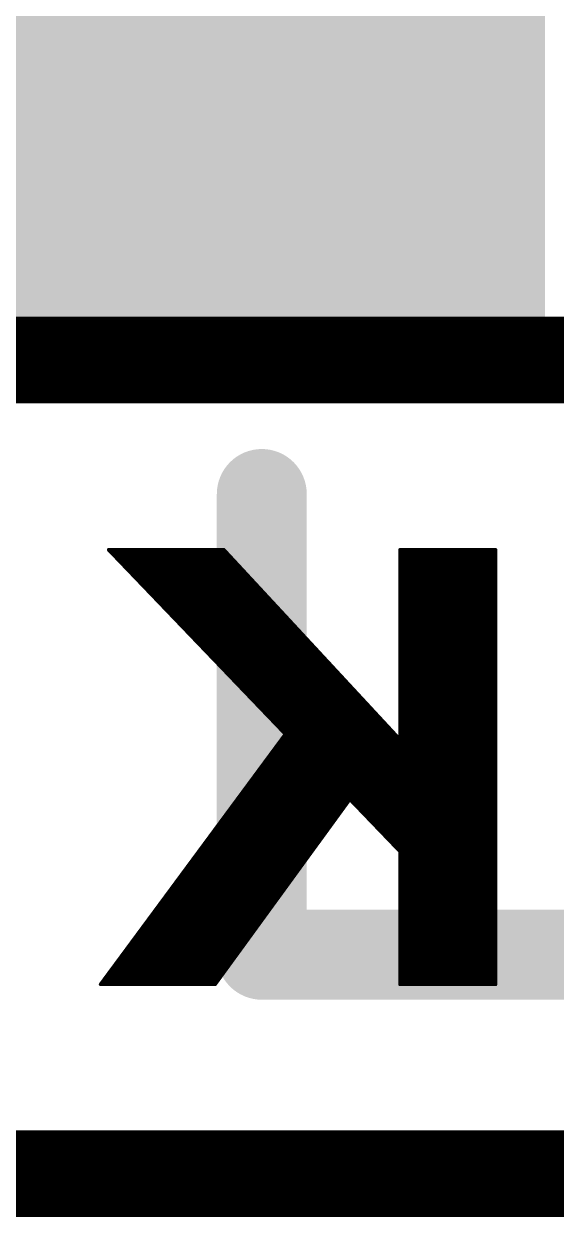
# Model space of a CAD drawing. Extents: x -15.2 to 71.4, y -14.5 to 36.9.
# Drawn here: x 24.268 to 25.771, y 19.05 to 22.417 of the extents above; entities that cross this region are included whole.
import ezdxf

# ---------------------------------------------------------------- set-up
doc = ezdxf.new("R2010")
doc.units = 0
for name, color, linetype in [('1', 12, 'CONTINUOUS'), ('21', 41, 'CONTINUOUS'), ('22', 40, 'CONTINUOUS')]:
    doc.layers.add(name, color=color, linetype=linetype)

# ---------------------------------------------------------------- blocks, each defined once
blk = doc.blocks.new('RECT')
blk.add_solid([(-0.5, -0.5), (0.5, -0.5), (-0.5, 0.5), (0.5, 0.5)])

msp = doc.modelspace()

# ---------------------------------------------------------------- linework, layer by layer
at = {"layer": '21', "const_width": 0.254}
for points in [[(24.94, 19.79), (24.94, 21.09)], [(27.305, 19.79), (24.94, 19.79)]]:
    msp.add_lwpolyline(points, dxfattribs=at)
at = {"layer": '21', "const_width": 0.127}
for points in [[(25.0035, 21.09, 1), (24.8765, 21.09)], [(24.94, 19.8535, 1), (24.94, 19.7265)], [(24.8765, 19.79, 1), (25.0035, 19.79)]]:
    msp.add_lwpolyline(points, format="xyb", dxfattribs=at)
at = {"layer": '22', "const_width": 0.01}
for points in [[(22.098, 21.58), (31.242, 21.58)], [(24.1408, 21.5855), (31.242, 21.5855)], [(22.098, 21.57), (31.242, 21.57)], [(22.098, 21.56), (31.242, 21.56)], [(22.098, 21.55), (31.242, 21.55)], [(22.098, 21.54), (31.242, 21.54)], [(22.098, 21.53), (31.242, 21.53)], [(22.098, 21.52), (31.242, 21.52)], [(22.098, 21.51), (31.242, 21.51)], [(22.098, 21.5), (31.242, 21.5)], [(22.098, 21.49), (31.242, 21.49)], [(22.098, 21.48), (31.242, 21.48)], [(22.098, 21.47), (31.242, 21.47)], [(22.098, 21.46), (31.242, 21.46)], [(22.098, 21.45), (31.242, 21.45)], [(22.098, 21.44), (31.242, 21.44)], [(22.098, 21.43), (31.242, 21.43)], [(22.098, 21.42), (31.242, 21.42)], [(22.098, 21.41), (31.242, 21.41)], [(22.098, 21.4), (31.242, 21.4)], [(22.098, 21.39), (31.242, 21.39)], [(22.098, 21.38), (31.242, 21.38)], [(22.098, 21.37), (31.242, 21.37)], [(22.098, 21.36), (31.242, 21.36)], [(31.007, 21.3505), (24.1408, 21.3505)], [(24.8069, 20.6206), (24.5074, 20.9326)], [(24.5074, 20.9326), (24.833, 20.9326)], [(24.51, 20.93), (24.8354, 20.93)], [(24.5196, 20.92), (24.8447, 20.92)], [(24.5292, 20.91), (24.854, 20.91)], [(24.833, 20.9326), (25.1226, 20.6206)], [(25.3304, 20.6206), (25.3304, 20.9326)], [(25.3304, 20.9326), (25.6002, 20.9326)], [(25.3304, 20.93), (25.6002, 20.93)], [(25.3304, 20.92), (25.6002, 20.92)], [(25.3304, 20.91), (25.6002, 20.91)], [(25.6002, 20.9326), (25.6002, 20.6206)], [(24.5388, 20.9), (24.8633, 20.9)], [(24.5484, 20.89), (24.8726, 20.89)], [(24.558, 20.88), (24.8818, 20.88)], [(25.3304, 20.9), (25.6002, 20.9)], [(25.3304, 20.89), (25.6002, 20.89)], [(25.3304, 20.88), (25.6002, 20.88)], [(24.5676, 20.87), (24.8911, 20.87)], [(24.5772, 20.86), (24.9004, 20.86)], [(24.5868, 20.85), (24.9097, 20.85)], [(24.5964, 20.84), (24.919, 20.84)], [(25.3304, 20.87), (25.6002, 20.87)], [(25.3304, 20.86), (25.6002, 20.86)], [(25.3304, 20.85), (25.6002, 20.85)], [(25.3304, 20.84), (25.6002, 20.84)], [(24.6059, 20.83), (24.9283, 20.83)], [(24.6155, 20.82), (24.9375, 20.82)], [(24.6251, 20.81), (24.9468, 20.81)], [(25.3304, 20.83), (25.6002, 20.83)], [(25.3304, 20.82), (25.6002, 20.82)], [(25.3304, 20.81), (25.6002, 20.81)], [(24.6347, 20.8), (24.9561, 20.8)], [(24.6443, 20.79), (24.9654, 20.79)], [(24.6539, 20.78), (24.9747, 20.78)], [(25.3304, 20.8), (25.6002, 20.8)], [(25.3304, 20.79), (25.6002, 20.79)], [(25.3304, 20.78), (25.6002, 20.78)], [(24.6635, 20.77), (24.984, 20.77)], [(24.6731, 20.76), (24.9932, 20.76)], [(24.6827, 20.75), (25.0025, 20.75)], [(24.6923, 20.74), (25.0118, 20.74)], [(25.3304, 20.77), (25.6002, 20.77)], [(25.3304, 20.76), (25.6002, 20.76)], [(25.3304, 20.75), (25.6002, 20.75)], [(25.3304, 20.74), (25.6002, 20.74)], [(24.7019, 20.73), (25.0211, 20.73)], [(24.7115, 20.72), (25.0304, 20.72)], [(24.7211, 20.71), (25.0397, 20.71)], [(25.3304, 20.73), (25.6002, 20.73)], [(25.3304, 20.72), (25.6002, 20.72)], [(25.3304, 20.71), (25.6002, 20.71)], [(24.7307, 20.7), (25.049, 20.7)], [(24.7403, 20.69), (25.0582, 20.69)], [(24.7499, 20.68), (25.0675, 20.68)], [(24.7595, 20.67), (25.0768, 20.67)], [(25.3304, 20.7), (25.6002, 20.7)], [(25.3304, 20.69), (25.6002, 20.69)], [(25.3304, 20.68), (25.6002, 20.68)], [(25.3304, 20.67), (25.6002, 20.67)], [(24.7691, 20.66), (25.0861, 20.66)], [(24.7787, 20.65), (25.0954, 20.65)], [(24.7883, 20.64), (25.1046, 20.64)], [(25.3304, 20.66), (25.6002, 20.66)], [(25.3304, 20.65), (25.6002, 20.65)], [(25.3304, 20.64), (25.6002, 20.64)], [(24.7979, 20.63), (25.1139, 20.63)], [(24.8069, 20.6206), (25.1226, 20.6206)], [(25.0067, 20.4124), (24.8069, 20.6206)], [(25.1226, 20.6206), (24.8069, 20.6206)], [(24.8075, 20.62), (25.1232, 20.62)], [(24.8171, 20.61), (25.1325, 20.61)], [(25.1226, 20.6206), (25.3304, 20.3968)], [(25.3304, 20.63), (25.6002, 20.63)], [(25.3304, 20.3968), (25.3304, 20.6206)], [(25.3304, 20.6206), (25.6002, 20.6206)], [(25.6002, 20.6206), (25.3304, 20.6206)], [(25.3304, 20.62), (25.6002, 20.62)], [(25.3304, 20.61), (25.6002, 20.61)], [(25.6002, 20.6206), (25.6002, 19.7064)], [(24.8267, 20.6), (25.1418, 20.6)], [(24.8363, 20.59), (25.1511, 20.59)], [(24.8459, 20.58), (25.1604, 20.58)], [(24.8554, 20.57), (25.1696, 20.57)], [(25.3304, 20.6), (25.6002, 20.6)], [(25.3304, 20.59), (25.6002, 20.59)], [(25.3304, 20.58), (25.6002, 20.58)], [(25.3304, 20.57), (25.6002, 20.57)], [(24.865, 20.56), (25.1789, 20.56)], [(24.8746, 20.55), (25.1882, 20.55)], [(24.8842, 20.54), (25.1975, 20.54)], [(25.3304, 20.56), (25.6002, 20.56)], [(25.3304, 20.55), (25.6002, 20.55)], [(25.3304, 20.54), (25.6002, 20.54)], [(24.8938, 20.53), (25.2068, 20.53)], [(24.9034, 20.52), (25.216, 20.52)], [(24.913, 20.51), (25.2253, 20.51)], [(25.3304, 20.53), (25.6002, 20.53)], [(25.3304, 20.52), (25.6002, 20.52)], [(25.3304, 20.51), (25.6002, 20.51)], [(24.9226, 20.5), (25.2346, 20.5)], [(24.9322, 20.49), (25.2439, 20.49)], [(24.9418, 20.48), (25.2532, 20.48)], [(24.9514, 20.47), (25.2625, 20.47)], [(25.3304, 20.5), (25.6002, 20.5)], [(25.3304, 20.49), (25.6002, 20.49)], [(25.3304, 20.48), (25.6002, 20.48)], [(25.3304, 20.47), (25.6002, 20.47)], [(24.961, 20.46), (25.2717, 20.46)], [(24.9706, 20.45), (25.281, 20.45)], [(24.9802, 20.44), (25.2903, 20.44)], [(25.3304, 20.46), (25.6002, 20.46)], [(25.3304, 20.45), (25.6002, 20.45)], [(25.3304, 20.44), (25.6002, 20.44)], [(24.4846, 19.7064), (25.0067, 20.4124)], [(24.9898, 20.43), (25.2996, 20.43)], [(24.9994, 20.42), (25.3089, 20.42)], [(25.005, 20.41), (25.3182, 20.41)], [(25.3304, 20.43), (25.6002, 20.43)], [(25.3304, 20.42), (25.6002, 20.42)], [(25.3304, 20.41), (25.6002, 20.41)], [(24.9754, 20.37), (25.6002, 20.37)], [(24.9828, 20.38), (25.6002, 20.38)], [(24.9902, 20.39), (25.6002, 20.39)], [(24.9976, 20.4), (25.3274, 20.4)], [(25.3304, 20.4), (25.6002, 20.4)], [(24.9532, 20.34), (25.6002, 20.34)], [(24.9606, 20.35), (25.6002, 20.35)], [(24.968, 20.36), (25.6002, 20.36)], [(24.9236, 20.3), (25.6002, 20.3)], [(24.931, 20.31), (25.6002, 20.31)], [(24.9384, 20.32), (25.6002, 20.32)], [(24.9458, 20.33), (25.6002, 20.33)], [(24.9014, 20.27), (25.6002, 20.27)], [(24.9088, 20.28), (25.6002, 20.28)], [(24.9162, 20.29), (25.6002, 20.29)], [(24.8792, 20.24), (25.6002, 20.24)], [(24.8866, 20.25), (25.6002, 20.25)], [(24.894, 20.26), (25.6002, 20.26)], [(25.1887, 20.2286), (24.8083, 19.7064)], [(24.8496, 20.2), (25.1679, 20.2)], [(24.857, 20.21), (25.1752, 20.21)], [(24.8644, 20.22), (25.1824, 20.22)], [(24.8718, 20.23), (25.6002, 20.23)], [(25.3304, 20.0813), (25.1887, 20.2286)], [(25.1969, 20.22), (25.6002, 20.22)], [(25.2065, 20.21), (25.6002, 20.21)], [(25.2162, 20.2), (25.6002, 20.2)], [(24.8275, 20.17), (25.146, 20.17)], [(24.8348, 20.18), (25.1533, 20.18)], [(24.8422, 20.19), (25.1606, 20.19)], [(25.2258, 20.19), (25.6002, 20.19)], [(25.2354, 20.18), (25.6002, 20.18)], [(25.2451, 20.17), (25.6002, 20.17)], [(24.8053, 20.14), (25.1242, 20.14)], [(24.8127, 20.15), (25.1314, 20.15)], [(24.8201, 20.16), (25.1387, 20.16)], [(25.2547, 20.16), (25.6002, 20.16)], [(25.2643, 20.15), (25.6002, 20.15)], [(25.2739, 20.14), (25.6002, 20.14)], [(24.7757, 20.1), (25.095, 20.1)], [(24.7831, 20.11), (25.1023, 20.11)], [(24.7905, 20.12), (25.1096, 20.12)], [(24.7979, 20.13), (25.1169, 20.13)], [(25.2836, 20.13), (25.6002, 20.13)], [(25.2932, 20.12), (25.6002, 20.12)], [(25.3028, 20.11), (25.6002, 20.11)], [(25.3124, 20.1), (25.6002, 20.1)], [(24.7535, 20.07), (25.0732, 20.07)], [(24.7609, 20.08), (25.0804, 20.08)], [(24.7683, 20.09), (25.0877, 20.09)], [(25.3221, 20.09), (25.6002, 20.09)], [(25.3304, 19.7064), (25.3304, 20.0813)], [(25.3304, 20.08), (25.6002, 20.08)], [(25.3304, 20.07), (25.6002, 20.07)], [(24.7239, 20.03), (25.044, 20.03)], [(24.7313, 20.04), (25.0513, 20.04)], [(24.7387, 20.05), (25.0586, 20.05)], [(24.7461, 20.06), (25.0659, 20.06)], [(25.3304, 20.06), (25.6002, 20.06)], [(25.3304, 20.05), (25.6002, 20.05)], [(25.3304, 20.04), (25.6002, 20.04)], [(25.3304, 20.03), (25.6002, 20.03)], [(24.7017, 20), (25.0222, 20)], [(24.7091, 20.01), (25.0294, 20.01)], [(24.7165, 20.02), (25.0367, 20.02)], [(25.3304, 20.02), (25.6002, 20.02)], [(25.3304, 20.01), (25.6002, 20.01)], [(25.3304, 20), (25.6002, 20)], [(24.6795, 19.97), (25.0003, 19.97)], [(24.6869, 19.98), (25.0076, 19.98)], [(24.6943, 19.99), (25.0149, 19.99)], [(25.3304, 19.99), (25.6002, 19.99)], [(25.3304, 19.98), (25.6002, 19.98)], [(25.3304, 19.97), (25.6002, 19.97)], [(24.6499, 19.93), (24.9712, 19.93)], [(24.6573, 19.94), (24.9784, 19.94)], [(24.6647, 19.95), (24.9857, 19.95)], [(24.6721, 19.96), (24.993, 19.96)], [(25.3304, 19.96), (25.6002, 19.96)], [(25.3304, 19.95), (25.6002, 19.95)], [(25.3304, 19.94), (25.6002, 19.94)], [(25.3304, 19.93), (25.6002, 19.93)], [(24.6278, 19.9), (24.9493, 19.9)], [(24.6351, 19.91), (24.9566, 19.91)], [(24.6425, 19.92), (24.9639, 19.92)], [(25.3304, 19.92), (25.6002, 19.92)], [(25.3304, 19.91), (25.6002, 19.91)], [(25.3304, 19.9), (25.6002, 19.9)], [(24.6056, 19.87), (24.9274, 19.87)], [(24.613, 19.88), (24.9347, 19.88)], [(24.6204, 19.89), (24.942, 19.89)], [(25.3304, 19.89), (25.6002, 19.89)], [(25.3304, 19.88), (25.6002, 19.88)], [(25.3304, 19.87), (25.6002, 19.87)], [(24.576, 19.83), (24.8983, 19.83)], [(24.5834, 19.84), (24.9056, 19.84)], [(24.5908, 19.85), (24.9129, 19.85)], [(24.5982, 19.86), (24.9202, 19.86)], [(25.3304, 19.86), (25.6002, 19.86)], [(25.3304, 19.85), (25.6002, 19.85)], [(25.3304, 19.84), (25.6002, 19.84)], [(25.3304, 19.83), (25.6002, 19.83)], [(24.5538, 19.8), (24.8764, 19.8)], [(24.5612, 19.81), (24.8837, 19.81)], [(24.5686, 19.82), (24.891, 19.82)], [(25.3304, 19.82), (25.6002, 19.82)], [(25.3304, 19.81), (25.6002, 19.81)], [(25.3304, 19.8), (25.6002, 19.8)], [(24.5316, 19.77), (24.8546, 19.77)], [(24.539, 19.78), (24.8619, 19.78)], [(24.5464, 19.79), (24.8692, 19.79)], [(25.3304, 19.79), (25.6002, 19.79)], [(25.3304, 19.78), (25.6002, 19.78)], [(25.3304, 19.77), (25.6002, 19.77)], [(24.502, 19.73), (24.8255, 19.73)], [(24.5094, 19.74), (24.8327, 19.74)], [(24.5168, 19.75), (24.84, 19.75)], [(24.5242, 19.76), (24.8473, 19.76)], [(25.3304, 19.76), (25.6002, 19.76)], [(25.3304, 19.75), (25.6002, 19.75)], [(25.3304, 19.74), (25.6002, 19.74)], [(25.3304, 19.73), (25.6002, 19.73)], [(24.8083, 19.7064), (24.4846, 19.7064)], [(24.4872, 19.71), (24.8109, 19.71)], [(24.4946, 19.72), (24.8182, 19.72)], [(25.3304, 19.72), (25.6002, 19.72)], [(25.3304, 19.71), (25.6002, 19.71)], [(25.6002, 19.7064), (25.3304, 19.7064)], [(24.2231, 19.2895), (31.007, 19.2895)], [(24.2231, 19.28), (31.242, 19.28)], [(24.2231, 19.27), (31.242, 19.27)], [(24.2231, 19.26), (31.242, 19.26)], [(24.2231, 19.25), (31.242, 19.25)], [(24.2231, 19.24), (31.242, 19.24)], [(24.2231, 19.23), (31.242, 19.23)], [(24.2231, 19.22), (31.242, 19.22)], [(24.2231, 19.21), (31.242, 19.21)], [(24.2231, 19.2), (31.242, 19.2)], [(24.2231, 19.19), (31.242, 19.19)], [(24.2231, 19.18), (31.242, 19.18)], [(24.2231, 19.17), (31.242, 19.17)], [(24.2231, 19.16), (31.242, 19.16)], [(24.2231, 19.15), (31.242, 19.15)], [(24.2231, 19.14), (31.242, 19.14)], [(24.2231, 19.13), (31.242, 19.13)], [(24.2231, 19.12), (31.242, 19.12)], [(24.2231, 19.11), (31.242, 19.11)], [(24.2231, 19.1), (31.242, 19.1)], [(24.2231, 19.09), (31.242, 19.09)], [(24.2231, 19.08), (31.242, 19.08)], [(24.2231, 19.07), (31.242, 19.07)], [(24.2231, 19.06), (31.242, 19.06)], [(31.242, 19.0545), (24.2231, 19.0545)]]:
    msp.add_lwpolyline(points, dxfattribs=at)
at = {"layer": '22', "const_width": 0.005}
for points in [[(24.5092, 20.9344, 1), (24.5056, 20.9309)], [(24.5074, 20.9351, 1), (24.5074, 20.9301)], [(24.51, 20.9325, 1), (24.51, 20.9275)], [(24.5196, 20.9225, 1), (24.5196, 20.9175)], [(24.5292, 20.9125, 1), (24.5292, 20.9075)], [(24.8348, 20.9343, 1), (24.8311, 20.9309)], [(24.833, 20.9301, 1), (24.833, 20.9351)], [(24.8354, 20.9275, 1), (24.8354, 20.9325)], [(24.8447, 20.9175, 1), (24.8447, 20.9225)], [(24.854, 20.9075, 1), (24.854, 20.9125)], [(25.3329, 20.9326, 1), (25.3279, 20.9326)], [(25.3304, 20.9351, 1), (25.3304, 20.9301)], [(25.3304, 20.9325, 1), (25.3304, 20.9275)], [(25.3304, 20.9225, 1), (25.3304, 20.9175)], [(25.3304, 20.9125, 1), (25.3304, 20.9075)], [(25.6027, 20.9326, 1), (25.5977, 20.9326)], [(25.6002, 20.9301, 1), (25.6002, 20.9351)], [(25.6002, 20.9275, 1), (25.6002, 20.9325)], [(25.6002, 20.9175, 1), (25.6002, 20.9225)], [(25.6002, 20.9075, 1), (25.6002, 20.9125)], [(24.5388, 20.9025, 1), (24.5388, 20.8975)], [(24.5484, 20.8925, 1), (24.5484, 20.8875)], [(24.558, 20.8825, 1), (24.558, 20.8775)], [(24.8633, 20.8975, 1), (24.8633, 20.9025)], [(24.8726, 20.8875, 1), (24.8726, 20.8925)], [(24.8818, 20.8775, 1), (24.8818, 20.8825)], [(25.3304, 20.9025, 1), (25.3304, 20.8975)], [(25.3304, 20.8925, 1), (25.3304, 20.8875)], [(25.3304, 20.8825, 1), (25.3304, 20.8775)], [(25.6002, 20.8975, 1), (25.6002, 20.9025)], [(25.6002, 20.8875, 1), (25.6002, 20.8925)], [(25.6002, 20.8775, 1), (25.6002, 20.8825)], [(24.5676, 20.8725, 1), (24.5676, 20.8675)], [(24.5772, 20.8625, 1), (24.5772, 20.8575)], [(24.5868, 20.8525, 1), (24.5868, 20.8475)], [(24.5964, 20.8425, 1), (24.5964, 20.8375)], [(24.8911, 20.8675, 1), (24.8911, 20.8725)], [(24.9004, 20.8575, 1), (24.9004, 20.8625)], [(24.9097, 20.8475, 1), (24.9097, 20.8525)], [(24.919, 20.8375, 1), (24.919, 20.8425)], [(25.3304, 20.8725, 1), (25.3304, 20.8675)], [(25.3304, 20.8625, 1), (25.3304, 20.8575)], [(25.3304, 20.8525, 1), (25.3304, 20.8475)], [(25.3304, 20.8425, 1), (25.3304, 20.8375)], [(25.6002, 20.8675, 1), (25.6002, 20.8725)], [(25.6002, 20.8575, 1), (25.6002, 20.8625)], [(25.6002, 20.8475, 1), (25.6002, 20.8525)], [(25.6002, 20.8375, 1), (25.6002, 20.8425)], [(24.6059, 20.8325, 1), (24.6059, 20.8275)], [(24.6155, 20.8225, 1), (24.6155, 20.8175)], [(24.6251, 20.8125, 1), (24.6251, 20.8075)], [(24.9283, 20.8275, 1), (24.9283, 20.8325)], [(24.9375, 20.8175, 1), (24.9375, 20.8225)], [(24.9468, 20.8075, 1), (24.9468, 20.8125)], [(25.3304, 20.8325, 1), (25.3304, 20.8275)], [(25.3304, 20.8225, 1), (25.3304, 20.8175)], [(25.3304, 20.8125, 1), (25.3304, 20.8075)], [(25.6002, 20.8275, 1), (25.6002, 20.8325)], [(25.6002, 20.8175, 1), (25.6002, 20.8225)], [(25.6002, 20.8075, 1), (25.6002, 20.8125)], [(24.6347, 20.8025, 1), (24.6347, 20.7975)], [(24.6443, 20.7925, 1), (24.6443, 20.7875)], [(24.6539, 20.7825, 1), (24.6539, 20.7775)], [(24.9561, 20.7975, 1), (24.9561, 20.8025)], [(24.9654, 20.7875, 1), (24.9654, 20.7925)], [(24.9747, 20.7775, 1), (24.9747, 20.7825)], [(25.3304, 20.8025, 1), (25.3304, 20.7975)], [(25.3304, 20.7925, 1), (25.3304, 20.7875)], [(25.3304, 20.7825, 1), (25.3304, 20.7775)], [(25.6002, 20.7975, 1), (25.6002, 20.8025)], [(25.6002, 20.7875, 1), (25.6002, 20.7925)], [(25.6002, 20.7775, 1), (25.6002, 20.7825)], [(24.6635, 20.7725, 1), (24.6635, 20.7675)], [(24.6731, 20.7625, 1), (24.6731, 20.7575)], [(24.6827, 20.7525, 1), (24.6827, 20.7475)], [(24.6923, 20.7425, 1), (24.6923, 20.7375)], [(24.984, 20.7675, 1), (24.984, 20.7725)], [(24.9932, 20.7575, 1), (24.9932, 20.7625)], [(25.0025, 20.7475, 1), (25.0025, 20.7525)], [(25.0118, 20.7375, 1), (25.0118, 20.7425)], [(25.3304, 20.7725, 1), (25.3304, 20.7675)], [(25.3304, 20.7625, 1), (25.3304, 20.7575)], [(25.3304, 20.7525, 1), (25.3304, 20.7475)], [(25.3304, 20.7425, 1), (25.3304, 20.7375)], [(25.6002, 20.7675, 1), (25.6002, 20.7725)], [(25.6002, 20.7575, 1), (25.6002, 20.7625)], [(25.6002, 20.7475, 1), (25.6002, 20.7525)], [(25.6002, 20.7375, 1), (25.6002, 20.7425)], [(24.7019, 20.7325, 1), (24.7019, 20.7275)], [(24.7115, 20.7225, 1), (24.7115, 20.7175)], [(24.7211, 20.7125, 1), (24.7211, 20.7075)], [(25.0211, 20.7275, 1), (25.0211, 20.7325)], [(25.0304, 20.7175, 1), (25.0304, 20.7225)], [(25.0397, 20.7075, 1), (25.0397, 20.7125)], [(25.3304, 20.7325, 1), (25.3304, 20.7275)], [(25.3304, 20.7225, 1), (25.3304, 20.7175)], [(25.3304, 20.7125, 1), (25.3304, 20.7075)], [(25.6002, 20.7275, 1), (25.6002, 20.7325)], [(25.6002, 20.7175, 1), (25.6002, 20.7225)], [(25.6002, 20.7075, 1), (25.6002, 20.7125)], [(24.7307, 20.7025, 1), (24.7307, 20.6975)], [(24.7403, 20.6925, 1), (24.7403, 20.6875)], [(24.7499, 20.6825, 1), (24.7499, 20.6775)], [(24.7595, 20.6725, 1), (24.7595, 20.6675)], [(25.049, 20.6975, 1), (25.049, 20.7025)], [(25.0582, 20.6875, 1), (25.0582, 20.6925)], [(25.0675, 20.6775, 1), (25.0675, 20.6825)], [(25.0768, 20.6675, 1), (25.0768, 20.6725)], [(25.3304, 20.7025, 1), (25.3304, 20.6975)], [(25.3304, 20.6925, 1), (25.3304, 20.6875)], [(25.3304, 20.6825, 1), (25.3304, 20.6775)], [(25.3304, 20.6725, 1), (25.3304, 20.6675)], [(25.6002, 20.6975, 1), (25.6002, 20.7025)], [(25.6002, 20.6875, 1), (25.6002, 20.6925)], [(25.6002, 20.6775, 1), (25.6002, 20.6825)], [(25.6002, 20.6675, 1), (25.6002, 20.6725)], [(24.7691, 20.6625, 1), (24.7691, 20.6575)], [(24.7787, 20.6525, 1), (24.7787, 20.6475)], [(24.7883, 20.6425, 1), (24.7883, 20.6375)], [(25.0861, 20.6575, 1), (25.0861, 20.6625)], [(25.0954, 20.6475, 1), (25.0954, 20.6525)], [(25.1046, 20.6375, 1), (25.1046, 20.6425)], [(25.3304, 20.6625, 1), (25.3304, 20.6575)], [(25.3304, 20.6525, 1), (25.3304, 20.6475)], [(25.3304, 20.6425, 1), (25.3304, 20.6375)], [(25.6002, 20.6575, 1), (25.6002, 20.6625)], [(25.6002, 20.6475, 1), (25.6002, 20.6525)], [(25.6002, 20.6375, 1), (25.6002, 20.6425)], [(24.7979, 20.6325, 1), (24.7979, 20.6275)], [(24.8087, 20.6224, 1), (24.8051, 20.6189)], [(24.8069, 20.6231, 1), (24.8069, 20.6181)], [(24.8069, 20.6231, 1), (24.8069, 20.6181)], [(24.8075, 20.6225, 1), (24.8075, 20.6175)], [(24.8051, 20.6189, 1), (24.8087, 20.6224)], [(24.8171, 20.6125, 1), (24.8171, 20.6075)], [(25.1139, 20.6275, 1), (25.1139, 20.6325)], [(25.1245, 20.6223, 1), (25.1208, 20.6189)], [(25.1208, 20.6189, 1), (25.1245, 20.6223)], [(25.1226, 20.6181, 1), (25.1226, 20.6231)], [(25.1226, 20.6181, 1), (25.1226, 20.6231)], [(25.1232, 20.6175, 1), (25.1232, 20.6225)], [(25.1325, 20.6075, 1), (25.1325, 20.6125)], [(25.3304, 20.6325, 1), (25.3304, 20.6275)], [(25.3329, 20.6206, 1), (25.3279, 20.6206)], [(25.3304, 20.6231, 1), (25.3304, 20.6181)], [(25.3304, 20.6231, 1), (25.3304, 20.6181)], [(25.3304, 20.6225, 1), (25.3304, 20.6175)], [(25.3279, 20.6206, 1), (25.3329, 20.6206)], [(25.3304, 20.6125, 1), (25.3304, 20.6075)], [(25.6027, 20.6206, 1), (25.5977, 20.6206)], [(25.5977, 20.6206, 1), (25.6027, 20.6206)], [(25.6002, 20.6275, 1), (25.6002, 20.6325)], [(25.6002, 20.6181, 1), (25.6002, 20.6231)], [(25.6002, 20.6181, 1), (25.6002, 20.6231)], [(25.6002, 20.6175, 1), (25.6002, 20.6225)], [(25.6002, 20.6075, 1), (25.6002, 20.6125)], [(24.8267, 20.6025, 1), (24.8267, 20.5975)], [(24.8363, 20.5925, 1), (24.8363, 20.5875)], [(24.8459, 20.5825, 1), (24.8459, 20.5775)], [(24.8554, 20.5725, 1), (24.8554, 20.5675)], [(25.1418, 20.5975, 1), (25.1418, 20.6025)], [(25.1511, 20.5875, 1), (25.1511, 20.5925)], [(25.1604, 20.5775, 1), (25.1604, 20.5825)], [(25.1696, 20.5675, 1), (25.1696, 20.5725)], [(25.3304, 20.6025, 1), (25.3304, 20.5975)], [(25.3304, 20.5925, 1), (25.3304, 20.5875)], [(25.3304, 20.5825, 1), (25.3304, 20.5775)], [(25.3304, 20.5725, 1), (25.3304, 20.5675)], [(25.6002, 20.5975, 1), (25.6002, 20.6025)], [(25.6002, 20.5875, 1), (25.6002, 20.5925)], [(25.6002, 20.5775, 1), (25.6002, 20.5825)], [(25.6002, 20.5675, 1), (25.6002, 20.5725)], [(24.865, 20.5625, 1), (24.865, 20.5575)], [(24.8746, 20.5525, 1), (24.8746, 20.5475)], [(24.8842, 20.5425, 1), (24.8842, 20.5375)], [(25.1789, 20.5575, 1), (25.1789, 20.5625)], [(25.1882, 20.5475, 1), (25.1882, 20.5525)], [(25.1975, 20.5375, 1), (25.1975, 20.5425)], [(25.3304, 20.5625, 1), (25.3304, 20.5575)], [(25.3304, 20.5525, 1), (25.3304, 20.5475)], [(25.3304, 20.5425, 1), (25.3304, 20.5375)], [(25.6002, 20.5575, 1), (25.6002, 20.5625)], [(25.6002, 20.5475, 1), (25.6002, 20.5525)], [(25.6002, 20.5375, 1), (25.6002, 20.5425)], [(24.8938, 20.5325, 1), (24.8938, 20.5275)], [(24.9034, 20.5225, 1), (24.9034, 20.5175)], [(24.913, 20.5125, 1), (24.913, 20.5075)], [(25.2068, 20.5275, 1), (25.2068, 20.5325)], [(25.216, 20.5175, 1), (25.216, 20.5225)], [(25.2253, 20.5075, 1), (25.2253, 20.5125)], [(25.3304, 20.5325, 1), (25.3304, 20.5275)], [(25.3304, 20.5225, 1), (25.3304, 20.5175)], [(25.3304, 20.5125, 1), (25.3304, 20.5075)], [(25.6002, 20.5275, 1), (25.6002, 20.5325)], [(25.6002, 20.5175, 1), (25.6002, 20.5225)], [(25.6002, 20.5075, 1), (25.6002, 20.5125)], [(24.9226, 20.5025, 1), (24.9226, 20.4975)], [(24.9322, 20.4925, 1), (24.9322, 20.4875)], [(24.9418, 20.4825, 1), (24.9418, 20.4775)], [(24.9514, 20.4725, 1), (24.9514, 20.4675)], [(25.2346, 20.4975, 1), (25.2346, 20.5025)], [(25.2439, 20.4875, 1), (25.2439, 20.4925)], [(25.2532, 20.4775, 1), (25.2532, 20.4825)], [(25.2625, 20.4675, 1), (25.2625, 20.4725)], [(25.3304, 20.5025, 1), (25.3304, 20.4975)], [(25.3304, 20.4925, 1), (25.3304, 20.4875)], [(25.3304, 20.4825, 1), (25.3304, 20.4775)], [(25.3304, 20.4725, 1), (25.3304, 20.4675)], [(25.6002, 20.4975, 1), (25.6002, 20.5025)], [(25.6002, 20.4875, 1), (25.6002, 20.4925)], [(25.6002, 20.4775, 1), (25.6002, 20.4825)], [(25.6002, 20.4675, 1), (25.6002, 20.4725)], [(24.961, 20.4625, 1), (24.961, 20.4575)], [(24.9706, 20.4525, 1), (24.9706, 20.4475)], [(24.9802, 20.4425, 1), (24.9802, 20.4375)], [(25.2717, 20.4575, 1), (25.2717, 20.4625)], [(25.281, 20.4475, 1), (25.281, 20.4525)], [(25.2903, 20.4375, 1), (25.2903, 20.4425)], [(25.3304, 20.4625, 1), (25.3304, 20.4575)], [(25.3304, 20.4525, 1), (25.3304, 20.4475)], [(25.3304, 20.4425, 1), (25.3304, 20.4375)], [(25.6002, 20.4575, 1), (25.6002, 20.4625)], [(25.6002, 20.4475, 1), (25.6002, 20.4525)], [(25.6002, 20.4375, 1), (25.6002, 20.4425)], [(24.9898, 20.4325, 1), (24.9898, 20.4275)], [(24.9994, 20.4225, 1), (24.9994, 20.4175)], [(25.005, 20.4125, 1), (25.005, 20.4075)], [(25.0087, 20.4109, 1), (25.0047, 20.4138)], [(25.0049, 20.4106, 1), (25.0085, 20.4141)], [(25.2996, 20.4275, 1), (25.2996, 20.4325)], [(25.3089, 20.4175, 1), (25.3089, 20.4225)], [(25.3182, 20.4075, 1), (25.3182, 20.4125)], [(25.3304, 20.4325, 1), (25.3304, 20.4275)], [(25.3304, 20.4225, 1), (25.3304, 20.4175)], [(25.3304, 20.4125, 1), (25.3304, 20.4075)], [(25.6002, 20.4275, 1), (25.6002, 20.4325)], [(25.6002, 20.4175, 1), (25.6002, 20.4225)], [(25.6002, 20.4075, 1), (25.6002, 20.4125)], [(24.9754, 20.3725, 1), (24.9754, 20.3675)], [(24.9828, 20.3825, 1), (24.9828, 20.3775)], [(24.9902, 20.3925, 1), (24.9902, 20.3875)], [(24.9976, 20.4025, 1), (24.9976, 20.3975)], [(25.3274, 20.3975, 1), (25.3274, 20.4025)], [(25.3304, 20.4025, 1), (25.3304, 20.3975)], [(25.3279, 20.3968, 1), (25.3329, 20.3968)], [(25.3286, 20.3951, 1), (25.3322, 20.3985)], [(25.6002, 20.3975, 1), (25.6002, 20.4025)], [(25.6002, 20.3875, 1), (25.6002, 20.3925)], [(25.6002, 20.3775, 1), (25.6002, 20.3825)], [(25.6002, 20.3675, 1), (25.6002, 20.3725)], [(24.9532, 20.3425, 1), (24.9532, 20.3375)], [(24.9606, 20.3525, 1), (24.9606, 20.3475)], [(24.968, 20.3625, 1), (24.968, 20.3575)], [(25.6002, 20.3575, 1), (25.6002, 20.3625)], [(25.6002, 20.3475, 1), (25.6002, 20.3525)], [(25.6002, 20.3375, 1), (25.6002, 20.3425)], [(24.9236, 20.3025, 1), (24.9236, 20.2975)], [(24.931, 20.3125, 1), (24.931, 20.3075)], [(24.9384, 20.3225, 1), (24.9384, 20.3175)], [(24.9458, 20.3325, 1), (24.9458, 20.3275)], [(25.6002, 20.3275, 1), (25.6002, 20.3325)], [(25.6002, 20.3175, 1), (25.6002, 20.3225)], [(25.6002, 20.3075, 1), (25.6002, 20.3125)], [(25.6002, 20.2975, 1), (25.6002, 20.3025)], [(24.9014, 20.2725, 1), (24.9014, 20.2675)], [(24.9088, 20.2825, 1), (24.9088, 20.2775)], [(24.9162, 20.2925, 1), (24.9162, 20.2875)], [(25.6002, 20.2875, 1), (25.6002, 20.2925)], [(25.6002, 20.2775, 1), (25.6002, 20.2825)], [(25.6002, 20.2675, 1), (25.6002, 20.2725)], [(24.8792, 20.2425, 1), (24.8792, 20.2375)], [(24.8866, 20.2525, 1), (24.8866, 20.2475)], [(24.894, 20.2625, 1), (24.894, 20.2575)], [(25.6002, 20.2575, 1), (25.6002, 20.2625)], [(25.6002, 20.2475, 1), (25.6002, 20.2525)], [(25.6002, 20.2375, 1), (25.6002, 20.2425)], [(24.8496, 20.2025, 1), (24.8496, 20.1975)], [(24.857, 20.2125, 1), (24.857, 20.2075)], [(24.8644, 20.2225, 1), (24.8644, 20.2175)], [(24.8718, 20.2325, 1), (24.8718, 20.2275)], [(25.1679, 20.1975, 1), (25.1679, 20.2025)], [(25.1752, 20.2075, 1), (25.1752, 20.2125)], [(25.1824, 20.2175, 1), (25.1824, 20.2225)], [(25.1905, 20.2303, 1), (25.1869, 20.2268)], [(25.1907, 20.2271, 1), (25.1867, 20.23)], [(25.1969, 20.2225, 1), (25.1969, 20.2175)], [(25.2065, 20.2125, 1), (25.2065, 20.2075)], [(25.2162, 20.2025, 1), (25.2162, 20.1975)], [(25.6002, 20.2275, 1), (25.6002, 20.2325)], [(25.6002, 20.2175, 1), (25.6002, 20.2225)], [(25.6002, 20.2075, 1), (25.6002, 20.2125)], [(25.6002, 20.1975, 1), (25.6002, 20.2025)], [(24.8275, 20.1725, 1), (24.8275, 20.1675)], [(24.8348, 20.1825, 1), (24.8348, 20.1775)], [(24.8422, 20.1925, 1), (24.8422, 20.1875)], [(25.146, 20.1675, 1), (25.146, 20.1725)], [(25.1533, 20.1775, 1), (25.1533, 20.1825)], [(25.1606, 20.1875, 1), (25.1606, 20.1925)], [(25.2258, 20.1925, 1), (25.2258, 20.1875)], [(25.2354, 20.1825, 1), (25.2354, 20.1775)], [(25.2451, 20.1725, 1), (25.2451, 20.1675)], [(25.6002, 20.1875, 1), (25.6002, 20.1925)], [(25.6002, 20.1775, 1), (25.6002, 20.1825)], [(25.6002, 20.1675, 1), (25.6002, 20.1725)], [(24.8053, 20.1425, 1), (24.8053, 20.1375)], [(24.8127, 20.1525, 1), (24.8127, 20.1475)], [(24.8201, 20.1625, 1), (24.8201, 20.1575)], [(25.1242, 20.1375, 1), (25.1242, 20.1425)], [(25.1314, 20.1475, 1), (25.1314, 20.1525)], [(25.1387, 20.1575, 1), (25.1387, 20.1625)], [(25.2547, 20.1625, 1), (25.2547, 20.1575)], [(25.2643, 20.1525, 1), (25.2643, 20.1475)], [(25.2739, 20.1425, 1), (25.2739, 20.1375)], [(25.6002, 20.1575, 1), (25.6002, 20.1625)], [(25.6002, 20.1475, 1), (25.6002, 20.1525)], [(25.6002, 20.1375, 1), (25.6002, 20.1425)], [(24.7757, 20.1025, 1), (24.7757, 20.0975)], [(24.7831, 20.1125, 1), (24.7831, 20.1075)], [(24.7905, 20.1225, 1), (24.7905, 20.1175)], [(24.7979, 20.1325, 1), (24.7979, 20.1275)], [(25.095, 20.0975, 1), (25.095, 20.1025)], [(25.1023, 20.1075, 1), (25.1023, 20.1125)], [(25.1096, 20.1175, 1), (25.1096, 20.1225)], [(25.1169, 20.1275, 1), (25.1169, 20.1325)], [(25.2836, 20.1325, 1), (25.2836, 20.1275)], [(25.2932, 20.1225, 1), (25.2932, 20.1175)], [(25.3028, 20.1125, 1), (25.3028, 20.1075)], [(25.3124, 20.1025, 1), (25.3124, 20.0975)], [(25.6002, 20.1275, 1), (25.6002, 20.1325)], [(25.6002, 20.1175, 1), (25.6002, 20.1225)], [(25.6002, 20.1075, 1), (25.6002, 20.1125)], [(25.6002, 20.0975, 1), (25.6002, 20.1025)], [(24.7535, 20.0725, 1), (24.7535, 20.0675)], [(24.7609, 20.0825, 1), (24.7609, 20.0775)], [(24.7683, 20.0925, 1), (24.7683, 20.0875)], [(25.0732, 20.0675, 1), (25.0732, 20.0725)], [(25.0804, 20.0775, 1), (25.0804, 20.0825)], [(25.0877, 20.0875, 1), (25.0877, 20.0925)], [(25.3221, 20.0925, 1), (25.3221, 20.0875)], [(25.3329, 20.0813, 1), (25.3279, 20.0813)], [(25.3304, 20.0825, 1), (25.3304, 20.0775)], [(25.3304, 20.0725, 1), (25.3304, 20.0675)], [(25.3286, 20.0796, 1), (25.3322, 20.0831)], [(25.6002, 20.0875, 1), (25.6002, 20.0925)], [(25.6002, 20.0775, 1), (25.6002, 20.0825)], [(25.6002, 20.0675, 1), (25.6002, 20.0725)], [(24.7239, 20.0325, 1), (24.7239, 20.0275)], [(24.7313, 20.0425, 1), (24.7313, 20.0375)], [(24.7387, 20.0525, 1), (24.7387, 20.0475)], [(24.7461, 20.0625, 1), (24.7461, 20.0575)], [(25.044, 20.0275, 1), (25.044, 20.0325)], [(25.0513, 20.0375, 1), (25.0513, 20.0425)], [(25.0586, 20.0475, 1), (25.0586, 20.0525)], [(25.0659, 20.0575, 1), (25.0659, 20.0625)], [(25.3304, 20.0625, 1), (25.3304, 20.0575)], [(25.3304, 20.0525, 1), (25.3304, 20.0475)], [(25.3304, 20.0425, 1), (25.3304, 20.0375)], [(25.3304, 20.0325, 1), (25.3304, 20.0275)], [(25.6002, 20.0575, 1), (25.6002, 20.0625)], [(25.6002, 20.0475, 1), (25.6002, 20.0525)], [(25.6002, 20.0375, 1), (25.6002, 20.0425)], [(25.6002, 20.0275, 1), (25.6002, 20.0325)], [(24.7017, 20.0025, 1), (24.7017, 19.9975)], [(24.7091, 20.0125, 1), (24.7091, 20.0075)], [(24.7165, 20.0225, 1), (24.7165, 20.0175)], [(25.0222, 19.9975, 1), (25.0222, 20.0025)], [(25.0294, 20.0075, 1), (25.0294, 20.0125)], [(25.0367, 20.0175, 1), (25.0367, 20.0225)], [(25.3304, 20.0225, 1), (25.3304, 20.0175)], [(25.3304, 20.0125, 1), (25.3304, 20.0075)], [(25.3304, 20.0025, 1), (25.3304, 19.9975)], [(25.6002, 20.0175, 1), (25.6002, 20.0225)], [(25.6002, 20.0075, 1), (25.6002, 20.0125)], [(25.6002, 19.9975, 1), (25.6002, 20.0025)], [(24.6795, 19.9725, 1), (24.6795, 19.9675)], [(24.6869, 19.9825, 1), (24.6869, 19.9775)], [(24.6943, 19.9925, 1), (24.6943, 19.9875)], [(25.0003, 19.9675, 1), (25.0003, 19.9725)], [(25.0076, 19.9775, 1), (25.0076, 19.9825)], [(25.0149, 19.9875, 1), (25.0149, 19.9925)], [(25.3304, 19.9925, 1), (25.3304, 19.9875)], [(25.3304, 19.9825, 1), (25.3304, 19.9775)], [(25.3304, 19.9725, 1), (25.3304, 19.9675)], [(25.6002, 19.9875, 1), (25.6002, 19.9925)], [(25.6002, 19.9775, 1), (25.6002, 19.9825)], [(25.6002, 19.9675, 1), (25.6002, 19.9725)], [(24.6499, 19.9325, 1), (24.6499, 19.9275)], [(24.6573, 19.9425, 1), (24.6573, 19.9375)], [(24.6647, 19.9525, 1), (24.6647, 19.9475)], [(24.6721, 19.9625, 1), (24.6721, 19.9575)], [(24.9712, 19.9275, 1), (24.9712, 19.9325)], [(24.9784, 19.9375, 1), (24.9784, 19.9425)], [(24.9857, 19.9475, 1), (24.9857, 19.9525)], [(24.993, 19.9575, 1), (24.993, 19.9625)], [(25.3304, 19.9625, 1), (25.3304, 19.9575)], [(25.3304, 19.9525, 1), (25.3304, 19.9475)], [(25.3304, 19.9425, 1), (25.3304, 19.9375)], [(25.3304, 19.9325, 1), (25.3304, 19.9275)], [(25.6002, 19.9575, 1), (25.6002, 19.9625)], [(25.6002, 19.9475, 1), (25.6002, 19.9525)], [(25.6002, 19.9375, 1), (25.6002, 19.9425)], [(25.6002, 19.9275, 1), (25.6002, 19.9325)], [(24.6278, 19.9025, 1), (24.6278, 19.8975)], [(24.6351, 19.9125, 1), (24.6351, 19.9075)], [(24.6425, 19.9225, 1), (24.6425, 19.9175)], [(24.9493, 19.8975, 1), (24.9493, 19.9025)], [(24.9566, 19.9075, 1), (24.9566, 19.9125)], [(24.9639, 19.9175, 1), (24.9639, 19.9225)], [(25.3304, 19.9225, 1), (25.3304, 19.9175)], [(25.3304, 19.9125, 1), (25.3304, 19.9075)], [(25.3304, 19.9025, 1), (25.3304, 19.8975)], [(25.6002, 19.9175, 1), (25.6002, 19.9225)], [(25.6002, 19.9075, 1), (25.6002, 19.9125)], [(25.6002, 19.8975, 1), (25.6002, 19.9025)], [(24.6056, 19.8725, 1), (24.6056, 19.8675)], [(24.613, 19.8825, 1), (24.613, 19.8775)], [(24.6204, 19.8925, 1), (24.6204, 19.8875)], [(24.9274, 19.8675, 1), (24.9274, 19.8725)], [(24.9347, 19.8775, 1), (24.9347, 19.8825)], [(24.942, 19.8875, 1), (24.942, 19.8925)], [(25.3304, 19.8925, 1), (25.3304, 19.8875)], [(25.3304, 19.8825, 1), (25.3304, 19.8775)], [(25.3304, 19.8725, 1), (25.3304, 19.8675)], [(25.6002, 19.8875, 1), (25.6002, 19.8925)], [(25.6002, 19.8775, 1), (25.6002, 19.8825)], [(25.6002, 19.8675, 1), (25.6002, 19.8725)], [(24.576, 19.8325, 1), (24.576, 19.8275)], [(24.5834, 19.8425, 1), (24.5834, 19.8375)], [(24.5908, 19.8525, 1), (24.5908, 19.8475)], [(24.5982, 19.8625, 1), (24.5982, 19.8575)], [(24.8983, 19.8275, 1), (24.8983, 19.8325)], [(24.9056, 19.8375, 1), (24.9056, 19.8425)], [(24.9129, 19.8475, 1), (24.9129, 19.8525)], [(24.9202, 19.8575, 1), (24.9202, 19.8625)], [(25.3304, 19.8625, 1), (25.3304, 19.8575)], [(25.3304, 19.8525, 1), (25.3304, 19.8475)], [(25.3304, 19.8425, 1), (25.3304, 19.8375)], [(25.3304, 19.8325, 1), (25.3304, 19.8275)], [(25.6002, 19.8575, 1), (25.6002, 19.8625)], [(25.6002, 19.8475, 1), (25.6002, 19.8525)], [(25.6002, 19.8375, 1), (25.6002, 19.8425)], [(25.6002, 19.8275, 1), (25.6002, 19.8325)], [(24.5538, 19.8025, 1), (24.5538, 19.7975)], [(24.5612, 19.8125, 1), (24.5612, 19.8075)], [(24.5686, 19.8225, 1), (24.5686, 19.8175)], [(24.8764, 19.7975, 1), (24.8764, 19.8025)], [(24.8837, 19.8075, 1), (24.8837, 19.8125)], [(24.891, 19.8175, 1), (24.891, 19.8225)], [(25.3304, 19.8225, 1), (25.3304, 19.8175)], [(25.3304, 19.8125, 1), (25.3304, 19.8075)], [(25.3304, 19.8025, 1), (25.3304, 19.7975)], [(25.6002, 19.8175, 1), (25.6002, 19.8225)], [(25.6002, 19.8075, 1), (25.6002, 19.8125)], [(25.6002, 19.7975, 1), (25.6002, 19.8025)], [(24.5316, 19.7725, 1), (24.5316, 19.7675)], [(24.539, 19.7825, 1), (24.539, 19.7775)], [(24.5464, 19.7925, 1), (24.5464, 19.7875)], [(24.8546, 19.7675, 1), (24.8546, 19.7725)], [(24.8619, 19.7775, 1), (24.8619, 19.7825)], [(24.8692, 19.7875, 1), (24.8692, 19.7925)], [(25.3304, 19.7925, 1), (25.3304, 19.7875)], [(25.3304, 19.7825, 1), (25.3304, 19.7775)], [(25.3304, 19.7725, 1), (25.3304, 19.7675)], [(25.6002, 19.7875, 1), (25.6002, 19.7925)], [(25.6002, 19.7775, 1), (25.6002, 19.7825)], [(25.6002, 19.7675, 1), (25.6002, 19.7725)], [(24.502, 19.7325, 1), (24.502, 19.7275)], [(24.5094, 19.7425, 1), (24.5094, 19.7375)], [(24.5168, 19.7525, 1), (24.5168, 19.7475)], [(24.5242, 19.7625, 1), (24.5242, 19.7575)], [(24.8255, 19.7275, 1), (24.8255, 19.7325)], [(24.8327, 19.7375, 1), (24.8327, 19.7425)], [(24.84, 19.7475, 1), (24.84, 19.7525)], [(24.8473, 19.7575, 1), (24.8473, 19.7625)], [(25.3304, 19.7625, 1), (25.3304, 19.7575)], [(25.3304, 19.7525, 1), (25.3304, 19.7475)], [(25.3304, 19.7425, 1), (25.3304, 19.7375)], [(25.3304, 19.7325, 1), (25.3304, 19.7275)], [(25.6002, 19.7575, 1), (25.6002, 19.7625)], [(25.6002, 19.7475, 1), (25.6002, 19.7525)], [(25.6002, 19.7375, 1), (25.6002, 19.7425)], [(25.6002, 19.7275, 1), (25.6002, 19.7325)], [(24.4846, 19.7089, 1), (24.4846, 19.7039)], [(24.4826, 19.7079, 1), (24.4866, 19.705)], [(24.4872, 19.7125, 1), (24.4872, 19.7075)], [(24.4946, 19.7225, 1), (24.4946, 19.7175)], [(24.8063, 19.7079, 1), (24.8103, 19.705)], [(24.8083, 19.7039, 1), (24.8083, 19.7089)], [(24.8109, 19.7075, 1), (24.8109, 19.7125)], [(24.8182, 19.7175, 1), (24.8182, 19.7225)], [(25.3304, 19.7225, 1), (25.3304, 19.7175)], [(25.3304, 19.7125, 1), (25.3304, 19.7075)], [(25.3304, 19.7089, 1), (25.3304, 19.7039)], [(25.3279, 19.7064, 1), (25.3329, 19.7064)], [(25.5977, 19.7064, 1), (25.6027, 19.7064)], [(25.6002, 19.7175, 1), (25.6002, 19.7225)], [(25.6002, 19.7075, 1), (25.6002, 19.7125)], [(25.6002, 19.7039, 1), (25.6002, 19.7089)]]:
    msp.add_lwpolyline(points, format="xyb", dxfattribs=at)

# ---------------------------------------------------------------- block references
at = {"layer": '1', "xscale": 2, "yscale": 2.5, "rotation": 270}
msp.add_blockref('RECT', (24.49, 22.59), dxfattribs=at)

doc.saveas('drawing.dxf')
